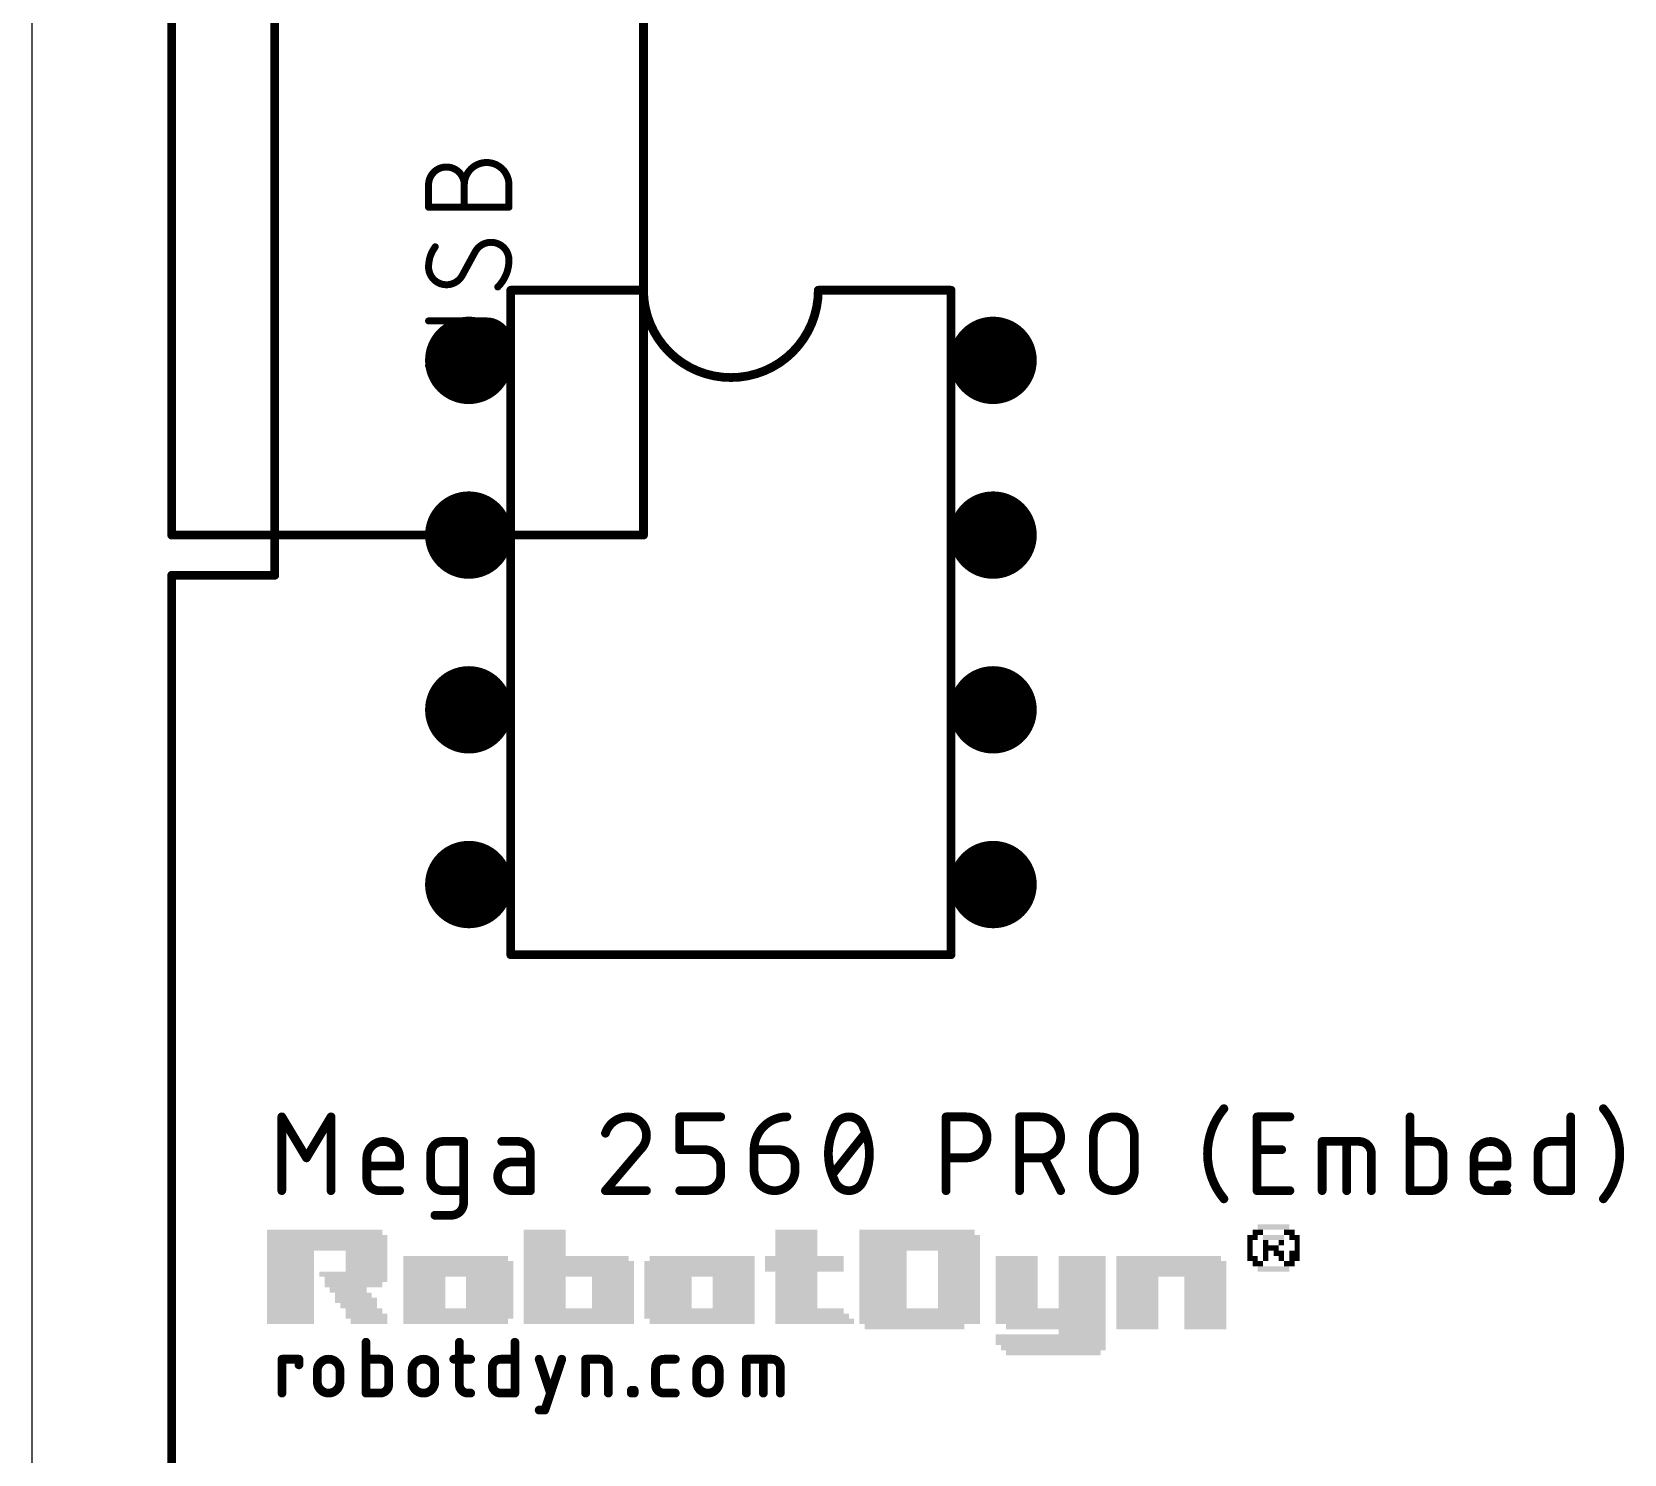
# Model space of a CAD drawing. Extents: x 0 to 2.49, y -0.29 to 2.34.
# Drawn here: x 0 to 0.911, y 0.524 to 1.338 of the extents above; entities that cross this region are included whole.
import ezdxf

# ---------------------------------------------------------------- set-up
doc = ezdxf.new("R2010")
doc.units = 0
for name, color, linetype in [('17', 110, 'CONTINUOUS'), ('20', 31, 'CONTINUOUS'), ('21', 253, 'CONTINUOUS'), ('23', 53, 'CONTINUOUS'), ('51', 253, 'CONTINUOUS')]:
    doc.layers.add(name, color=color, linetype=linetype)

# ---------------------------------------------------------------- blocks, each defined once
blk = doc.blocks.new('RECT')
blk.add_solid([(-0.5, -0.5), (0.5, -0.5), (-0.5, 0.5), (0.5, 0.5)])
blk = doc.blocks.new('ROUNDP')
at = {"const_width": 0.5}
blk.add_lwpolyline([(0, -0.25, 1), (0, 0.25, 1), (0, -0.25)], format="xyb", dxfattribs=at)

msp = doc.modelspace()

# ---------------------------------------------------------------- linework, layer by layer
at = {"layer": '20'}
msp.add_line((0, 2.149606), (0, 0), dxfattribs=at)
at = {"layer": '21'}
for points, const_width in [([(0.139, 1.027), (0.139, 1.392)], 0.005), ([(0.08, 1.37), (0.08, 1.05)], 0.005), ([(0.35, 1.05), (0.35, 1.37)], 0.005), ([(0.227, 1.237666), (0.227, 1.250444)], 0.004), ([(0.247445, 1.237666), (0.247445, 1.250444)], 0.004), ([(0.273, 1.250444), (0.273, 1.237666)], 0.004), ([(0.273, 1.237666), (0.227, 1.237666)], 0.004), ([(0.253833, 1.212444), (0.246167, 1.198389)], 0.004), ([(0.260222, 1.172555), (0.227, 1.172555)], 0.004), ([(0.227, 1.147), (0.260222, 1.147)], 0.004), ([(0.08, 1.05), (0.35, 1.05)], 0.005), ([(0.08, 1.027), (0.139, 1.027)], 0.005), ([(0.08, 0.25), (0.08, 1.027)], 0.005), ([(0.143035, 0.674807), (0.143035, 0.717051)], 0.005), ([(0.143035, 0.717051), (0.157116, 0.693582)], 0.005), ([(0.157116, 0.693582), (0.171198, 0.717051)], 0.005), ([(0.171198, 0.717051), (0.171198, 0.674807)], 0.005), ([(0.370736, 0.698276), (0.370736, 0.717051)], 0.005), ([(0.370736, 0.717051), (0.394205, 0.717051)], 0.005), ([(0.523121, 0.674807), (0.523121, 0.717051)], 0.005), ([(0.523121, 0.717051), (0.534855, 0.717051)], 0.005), ([(0.565227, 0.674807), (0.565227, 0.717051)], 0.005), ([(0.565227, 0.717051), (0.576961, 0.717051)], 0.005), ([(0.701069, 0.674807), (0.701069, 0.717051)], 0.005), ([(0.701069, 0.717051), (0.719844, 0.717051)], 0.005), ([(0.788612, 0.717051), (0.788612, 0.674807)], 0.005), ([(0.880578, 0.717051), (0.880578, 0.674807)], 0.005), ([(0.235302, 0.70297), (0.247037, 0.70297)], 0.005), ([(0.247037, 0.70297), (0.247037, 0.667766)], 0.005), ([(0.278264, 0.70297), (0.268876, 0.70297)], 0.005), ([(0.458122, 0.684195), (0.476897, 0.707663)], 0.005), ([(0.607428, 0.686541), (0.607428, 0.705316)], 0.005), ([(0.630897, 0.705316), (0.630897, 0.686541)], 0.005), ([(0.738309, 0.674807), (0.738309, 0.70297)], 0.005), ([(0.738309, 0.70297), (0.759431, 0.70297)], 0.005), ([(0.752391, 0.674807), (0.752391, 0.70297)], 0.005), ([(0.800346, 0.70297), (0.788612, 0.70297)], 0.005), ([(0.868844, 0.70297), (0.880578, 0.70297)], 0.005), ([(0.191666, 0.681848), (0.191666, 0.693582)], 0.005), ([(0.210441, 0.693582), (0.210441, 0.688888)], 0.005), ([(0.228262, 0.681848), (0.228262, 0.695929)], 0.005), ([(0.285304, 0.691235), (0.274743, 0.691235)], 0.005), ([(0.285304, 0.674807), (0.285304, 0.695929)], 0.005), ([(0.348165, 0.698276), (0.328216, 0.674807)], 0.005), ([(0.384817, 0.698276), (0.370736, 0.698276)], 0.005), ([(0.413255, 0.698276), (0.427337, 0.698276)], 0.005), ([(0.413255, 0.686541), (0.413255, 0.698276)], 0.005), ([(0.534855, 0.693582), (0.523121, 0.693582)], 0.005), ([(0.576961, 0.693582), (0.565227, 0.693582)], 0.005), ([(0.588695, 0.674807), (0.579308, 0.693582)], 0.005), ([(0.701069, 0.698276), (0.71515, 0.698276)], 0.005), ([(0.766472, 0.695929), (0.766472, 0.674807)], 0.005), ([(0.807387, 0.681848), (0.807387, 0.695929)], 0.005), ([(0.825208, 0.681848), (0.825208, 0.693582)], 0.005), ([(0.843983, 0.693582), (0.843983, 0.688888)], 0.005), ([(0.861803, 0.681848), (0.861803, 0.695929)], 0.005), ([(0.210441, 0.688888), (0.191666, 0.688888)], 0.005), ([(0.394205, 0.684195), (0.394205, 0.688888)], 0.005), ([(0.436724, 0.688888), (0.436724, 0.686541)], 0.005), ([(0.843983, 0.688888), (0.825208, 0.688888)], 0.005), ([(0.210441, 0.674807), (0.198706, 0.674807)], 0.005), ([(0.247037, 0.674807), (0.235302, 0.674807)], 0.005), ([(0.274743, 0.674807), (0.285304, 0.674807)], 0.005), ([(0.328216, 0.674807), (0.351685, 0.674807)], 0.005), ([(0.370736, 0.674807), (0.384817, 0.674807)], 0.005), ([(0.719844, 0.674807), (0.701069, 0.674807)], 0.005), ([(0.788612, 0.674807), (0.800346, 0.674807)], 0.005), ([(0.843983, 0.674807), (0.832248, 0.674807)], 0.005), ([(0.839, 0.678), (0.844, 0.678)], 0.005), ([(0.880578, 0.674807), (0.868844, 0.674807)], 0.005), ([(0.239996, 0.660726), (0.230608, 0.660726)], 0.005), ([(0.191215, 0.588066), (0.191215, 0.558945)], 0.005), ([(0.244627, 0.588066), (0.244627, 0.563798)], 0.005), ([(0.276387, 0.588066), (0.276387, 0.558945)], 0.005), ([(0.143133, 0.558945), (0.143133, 0.578359)], 0.005), ([(0.143133, 0.578359), (0.15284, 0.578359)], 0.005), ([(0.15284, 0.578359), (0.15284, 0.575123)], 0.005), ([(0.163353, 0.565416), (0.163353, 0.571888)], 0.005), ([(0.176295, 0.571888), (0.176295, 0.565416)], 0.005), ([(0.199304, 0.578359), (0.191215, 0.578359)], 0.005), ([(0.204157, 0.563798), (0.204157, 0.573505)], 0.005), ([(0.217605, 0.565416), (0.217605, 0.571888)], 0.005), ([(0.230548, 0.571888), (0.230548, 0.565416)], 0.005), ([(0.241391, 0.578359), (0.251098, 0.578359)], 0.005), ([(0.263444, 0.563798), (0.263444, 0.573505)], 0.005), ([(0.268297, 0.578359), (0.276387, 0.578359)], 0.005), ([(0.290282, 0.578359), (0.296754, 0.558945)], 0.005), ([(0.293518, 0.549238), (0.303225, 0.578359)], 0.005), ([(0.316897, 0.558945), (0.316897, 0.578359)], 0.005), ([(0.316897, 0.578359), (0.324986, 0.578359)], 0.005), ([(0.329839, 0.573505), (0.329839, 0.558945)], 0.005), ([(0.356868, 0.563798), (0.356868, 0.573505)], 0.005), ([(0.361722, 0.578359), (0.368193, 0.578359)], 0.005), ([(0.380361, 0.565416), (0.380361, 0.571888)], 0.005), ([(0.393304, 0.571888), (0.393304, 0.565416)], 0.005), ([(0.408858, 0.558945), (0.408858, 0.578359)], 0.005), ([(0.408858, 0.578359), (0.423418, 0.578359)], 0.005), ([(0.418565, 0.558945), (0.418565, 0.578359)], 0.005), ([(0.428272, 0.573505), (0.428272, 0.558945)], 0.005), ([(0.191215, 0.558945), (0.199304, 0.558945)], 0.005), ([(0.24948, 0.558945), (0.251098, 0.558945)], 0.005), ([(0.276387, 0.558945), (0.268297, 0.558945)], 0.005), ([(0.343031, 0.558945), (0.343031, 0.560563)], 0.005), ([(0.343031, 0.560563), (0.344649, 0.560563)], 0.005), ([(0.344649, 0.558945), (0.343031, 0.558945)], 0.005), ([(0.344649, 0.560563), (0.344649, 0.558945)], 0.005), ([(0.368193, 0.558945), (0.361722, 0.558945)], 0.005), ([(0.290282, 0.549238), (0.293518, 0.549238)], 0.005)]:
    msp.add_lwpolyline(points, dxfattribs=dict(at, const_width=const_width))
for points, const_width in [([(0.247444, 1.250444, 1), (0.227, 1.250444)], 0.004), ([(0.273, 1.250444, 1), (0.247445, 1.250444)], 0.004), ([(0.228, 1.250444, 1), (0.226, 1.250444)], 0.002), ([(0.226, 1.250444, 1), (0.228, 1.250444)], 0.002), ([(0.246444, 1.250444, 1), (0.248444, 1.250444)], 0.002), ([(0.248445, 1.250444, 1), (0.246445, 1.250444)], 0.002), ([(0.246445, 1.250444, 1), (0.248445, 1.250444)], 0.002), ([(0.274, 1.250444, 1), (0.272, 1.250444)], 0.002), ([(0.272, 1.250444, 1), (0.274, 1.250444)], 0.002), ([(0.227, 1.238666, 1), (0.227, 1.236666)], 0.002), ([(0.273, 1.236666, 1), (0.273, 1.238666)], 0.002), ([(0.226, 1.237666, 1), (0.228, 1.237666)], 0.002), ([(0.246445, 1.237666, 1), (0.248445, 1.237666)], 0.002), ([(0.272, 1.237666, 1), (0.274, 1.237666)], 0.002), ([(0.230833, 1.215, 0.162281), (0.227, 1.2035)], 0.004), ([(0.231633, 1.2144, 1), (0.230033, 1.2156)], 0.002), ([(0.262778, 1.217555, 0.265565), (0.253833, 1.212444)], 0.004), ([(0.252972, 1.212952, 1), (0.254695, 1.211937)], 0.002), ([(0.254711, 1.211965, 1), (0.252956, 1.212923)], 0.002), ([(0.273, 1.207333, 0.414214), (0.262778, 1.217555)], 0.004), ([(0.262778, 1.218555, 1), (0.262778, 1.216555)], 0.002), ([(0.262778, 1.216555, 1), (0.262778, 1.218555)], 0.002), ([(0.227, 1.2035, 0.414214), (0.237222, 1.193278)], 0.004), ([(0.228, 1.2035, 1), (0.226, 1.2035)], 0.002), ([(0.226, 1.2035, 1), (0.228, 1.2035)], 0.002), ([(0.266611, 1.192, 0.199996), (0.273, 1.207333)], 0.004), ([(0.274, 1.207333, 1), (0.272, 1.207333)], 0.002), ([(0.272, 1.207333, 1), (0.274, 1.207333)], 0.002), ([(0.237222, 1.193278, 0.265567), (0.246167, 1.198389)], 0.004), ([(0.237222, 1.194278, 1), (0.237222, 1.192278)], 0.002), ([(0.237222, 1.192278, 1), (0.237222, 1.194278)], 0.002), ([(0.245289, 1.198868, 1), (0.247045, 1.19791)], 0.002), ([(0.247028, 1.197881, 1), (0.245305, 1.198896)], 0.002), ([(0.265907, 1.19271, 1), (0.267315, 1.19129)], 0.002), ([(0.227, 1.173555, 1), (0.227, 1.171555)], 0.002), ([(0.260222, 1.147, 1), (0.260222, 1.172555)], 0.004), ([(0.260222, 1.173555, 1), (0.260222, 1.171555)], 0.002), ([(0.260222, 1.171555, 1), (0.260222, 1.173555)], 0.002), ([(0.227, 1.148, 1), (0.227, 1.146)], 0.002), ([(0.260222, 1.148, 1), (0.260222, 1.146)], 0.002), ([(0.260222, 1.146, 1), (0.260222, 1.148)], 0.002), ([(0.08, 1.05125, 1), (0.08, 1.04875)], 0.0025), ([(0.07875, 1.05, 1), (0.08125, 1.05)], 0.0025), ([(0.34875, 1.05, 1), (0.35125, 1.05)], 0.0025), ([(0.35, 1.04875, 1), (0.35, 1.05125)], 0.0025), ([(0.08, 1.02825, 1), (0.08, 1.02575)], 0.0025), ([(0.08125, 1.027, 1), (0.07875, 1.027)], 0.0025), ([(0.13775, 1.027, 1), (0.14025, 1.027)], 0.0025), ([(0.139, 1.02575, 1), (0.139, 1.02825)], 0.0025), ([(0.682094, 0.721745, 0.176175), (0.672706, 0.695929)], 0.005), ([(0.683052, 0.720942, 1), (0.681136, 0.722548)], 0.0025), ([(0.90861, 0.695929, 0.176175), (0.899223, 0.721745)], 0.005), ([(0.900181, 0.722548, 1), (0.898265, 0.720942)], 0.0025), ([(0.144285, 0.717051, 1), (0.141785, 0.717051)], 0.0025), ([(0.144107, 0.717694, 1), (0.141963, 0.716408)], 0.0025), ([(0.172448, 0.717051, 1), (0.169948, 0.717051)], 0.0025), ([(0.172269, 0.716408, 1), (0.170126, 0.717694)], 0.0025), ([(0.341124, 0.717051, 0.325182), (0.328216, 0.707663)], 0.005), ([(0.351685, 0.70649, 0.414214), (0.341124, 0.717051)], 0.005), ([(0.341124, 0.718301, 1), (0.341124, 0.715801)], 0.0025), ([(0.341124, 0.715801, 1), (0.341124, 0.718301)], 0.0025), ([(0.371986, 0.717051, 1), (0.369486, 0.717051)], 0.0025), ([(0.370736, 0.718301, 1), (0.370736, 0.715801)], 0.0025), ([(0.394205, 0.715801, 1), (0.394205, 0.718301)], 0.0025), ([(0.43203, 0.717051, 0.414214), (0.413255, 0.698276)], 0.005), ([(0.43203, 0.715801, 1), (0.43203, 0.718301)], 0.0025), ([(0.459295, 0.711184, 0.113888), (0.455775, 0.695929)], 0.005), ([(0.467509, 0.717051, 0.320467), (0.459295, 0.711184)], 0.005), ([(0.458113, 0.711589, 1), (0.460478, 0.710778)], 0.0025), ([(0.460419, 0.710636, 1), (0.458172, 0.711731)], 0.0025), ([(0.475723, 0.711184, 0.320467), (0.467509, 0.717051)], 0.005), ([(0.467509, 0.718301, 1), (0.467509, 0.715801)], 0.0025), ([(0.467509, 0.715801, 1), (0.467509, 0.718301)], 0.0025), ([(0.479244, 0.695929, 0.113891), (0.475723, 0.711184)], 0.005), ([(0.476847, 0.711731, 1), (0.4746, 0.710636)], 0.0025), ([(0.474541, 0.710778, 1), (0.476906, 0.711589)], 0.0025), ([(0.524371, 0.717051, 1), (0.521871, 0.717051)], 0.0025), ([(0.523121, 0.718301, 1), (0.523121, 0.715801)], 0.0025), ([(0.534855, 0.693582, 1), (0.534855, 0.717051)], 0.005), ([(0.534855, 0.718301, 1), (0.534855, 0.715801)], 0.0025), ([(0.534855, 0.715801, 1), (0.534855, 0.718301)], 0.0025), ([(0.566477, 0.717051, 1), (0.563977, 0.717051)], 0.0025), ([(0.565227, 0.718301, 1), (0.565227, 0.715801)], 0.0025), ([(0.576961, 0.693582, 1), (0.576961, 0.717051)], 0.005), ([(0.576961, 0.718301, 1), (0.576961, 0.715801)], 0.0025), ([(0.576961, 0.715801, 1), (0.576961, 0.718301)], 0.0025), ([(0.630897, 0.705316, 1), (0.607428, 0.705316)], 0.005), ([(0.702319, 0.717051, 1), (0.699819, 0.717051)], 0.0025), ([(0.701069, 0.718301, 1), (0.701069, 0.715801)], 0.0025), ([(0.719844, 0.715801, 1), (0.719844, 0.718301)], 0.0025), ([(0.789862, 0.717051, 1), (0.787362, 0.717051)], 0.0025), ([(0.881828, 0.717051, 1), (0.879328, 0.717051)], 0.0025), ([(0.210441, 0.693582, 1), (0.191666, 0.693582)], 0.005), ([(0.235302, 0.70297, 0.414208), (0.228262, 0.695929)], 0.005), ([(0.235302, 0.70422, 1), (0.235302, 0.70172)], 0.0025), ([(0.235302, 0.70172, 1), (0.235302, 0.70422)], 0.0025), ([(0.248287, 0.70297, 1), (0.245787, 0.70297)], 0.0025), ([(0.247037, 0.70172, 1), (0.247037, 0.70422)], 0.0025), ([(0.268876, 0.70422, 1), (0.268876, 0.70172)], 0.0025), ([(0.285304, 0.695929, 0.414214), (0.278264, 0.70297)], 0.005), ([(0.278264, 0.70422, 1), (0.278264, 0.70172)], 0.0025), ([(0.278264, 0.70172, 1), (0.278264, 0.70422)], 0.0025), ([(0.327027, 0.708049, 1), (0.329405, 0.707278)], 0.0025), ([(0.348165, 0.698276, 0.205263), (0.351685, 0.70649)], 0.005), ([(0.352935, 0.70649, 1), (0.350435, 0.70649)], 0.0025), ([(0.350435, 0.70649, 1), (0.352935, 0.70649)], 0.0025), ([(0.477873, 0.706883, 1), (0.475921, 0.708444)], 0.0025), ([(0.608678, 0.705316, 1), (0.606178, 0.705316)], 0.0025), ([(0.606178, 0.705316, 1), (0.608678, 0.705316)], 0.0025), ([(0.632147, 0.705316, 1), (0.629647, 0.705316)], 0.0025), ([(0.629647, 0.705316, 1), (0.632147, 0.705316)], 0.0025), ([(0.739559, 0.70297, 1), (0.737059, 0.70297)], 0.0025), ([(0.738309, 0.70422, 1), (0.738309, 0.70172)], 0.0025), ([(0.753641, 0.70297, 1), (0.751141, 0.70297)], 0.0025), ([(0.766472, 0.695929, 0.414214), (0.759431, 0.70297)], 0.005), ([(0.759431, 0.70422, 1), (0.759431, 0.70172)], 0.0025), ([(0.759431, 0.70172, 1), (0.759431, 0.70422)], 0.0025), ([(0.788612, 0.70422, 1), (0.788612, 0.70172)], 0.0025), ([(0.807387, 0.695929, 0.414214), (0.800346, 0.70297)], 0.005), ([(0.800346, 0.70422, 1), (0.800346, 0.70172)], 0.0025), ([(0.800346, 0.70172, 1), (0.800346, 0.70422)], 0.0025), ([(0.843983, 0.693582, 1), (0.825208, 0.693582)], 0.005), ([(0.868844, 0.70297, 0.414208), (0.861803, 0.695929)], 0.005), ([(0.868844, 0.70422, 1), (0.868844, 0.70172)], 0.0025), ([(0.868844, 0.70172, 1), (0.868844, 0.70422)], 0.0025), ([(0.880578, 0.70172, 1), (0.880578, 0.70422)], 0.0025), ([(0.156044, 0.694225, 1), (0.158188, 0.692939)], 0.0025), ([(0.156044, 0.692939, 1), (0.158188, 0.694225)], 0.0025), ([(0.192916, 0.693582, 1), (0.190416, 0.693582)], 0.0025), ([(0.190416, 0.693582, 1), (0.192916, 0.693582)], 0.0025), ([(0.211691, 0.693582, 1), (0.209191, 0.693582)], 0.0025), ([(0.209191, 0.693582, 1), (0.211691, 0.693582)], 0.0025), ([(0.229512, 0.695929, 1), (0.227012, 0.695929)], 0.0025), ([(0.227012, 0.695929, 1), (0.229512, 0.695929)], 0.0025), ([(0.274743, 0.691235, 1), (0.274743, 0.674807)], 0.005), ([(0.274743, 0.692485, 1), (0.274743, 0.689985)], 0.0025), ([(0.274743, 0.689985, 1), (0.274743, 0.692485)], 0.0025), ([(0.286554, 0.695929, 1), (0.284054, 0.695929)], 0.0025), ([(0.284054, 0.695929, 1), (0.286554, 0.695929)], 0.0025), ([(0.285304, 0.689985, 1), (0.285304, 0.692485)], 0.0025), ([(0.347303, 0.699181, 1), (0.349027, 0.697371)], 0.0025), ([(0.349117, 0.697466, 1), (0.347212, 0.699085)], 0.0025), ([(0.370736, 0.699526, 1), (0.370736, 0.697026)], 0.0025), ([(0.369486, 0.698276, 1), (0.371986, 0.698276)], 0.0025), ([(0.394205, 0.688888, 0.414214), (0.384817, 0.698276)], 0.005), ([(0.384817, 0.699526, 1), (0.384817, 0.697026)], 0.0025), ([(0.384817, 0.697026, 1), (0.384817, 0.699526)], 0.0025), ([(0.413255, 0.699526, 1), (0.413255, 0.697026)], 0.0025), ([(0.414505, 0.698276, 1), (0.412005, 0.698276)], 0.0025), ([(0.412005, 0.698276, 1), (0.414505, 0.698276)], 0.0025), ([(0.436724, 0.688888, 0.414214), (0.427337, 0.698276)], 0.005), ([(0.427337, 0.699526, 1), (0.427337, 0.697026)], 0.0025), ([(0.427337, 0.697026, 1), (0.427337, 0.699526)], 0.0025), ([(0.455775, 0.695929, 0.113886), (0.459295, 0.680674)], 0.005), ([(0.457025, 0.695929, 1), (0.454525, 0.695929)], 0.0025), ([(0.454525, 0.695929, 1), (0.457025, 0.695929)], 0.0025), ([(0.475723, 0.680674, 0.11389), (0.479244, 0.695929)], 0.005), ([(0.480494, 0.695929, 1), (0.477994, 0.695929)], 0.0025), ([(0.477994, 0.695929, 1), (0.480494, 0.695929)], 0.0025), ([(0.523121, 0.694832, 1), (0.523121, 0.692332)], 0.0025), ([(0.534855, 0.694832, 1), (0.534855, 0.692332)], 0.0025), ([(0.534855, 0.692332, 1), (0.534855, 0.694832)], 0.0025), ([(0.565227, 0.694832, 1), (0.565227, 0.692332)], 0.0025), ([(0.576961, 0.694832, 1), (0.576961, 0.692332)], 0.0025), ([(0.576961, 0.692332, 1), (0.576961, 0.694832)], 0.0025), ([(0.580426, 0.694141, 1), (0.57819, 0.693023)], 0.0025), ([(0.672706, 0.695929, 0.176175), (0.682094, 0.670113)], 0.005), ([(0.673956, 0.695929, 1), (0.671456, 0.695929)], 0.0025), ([(0.671456, 0.695929, 1), (0.673956, 0.695929)], 0.0025), ([(0.701069, 0.699526, 1), (0.701069, 0.697026)], 0.0025), ([(0.71515, 0.697026, 1), (0.71515, 0.699526)], 0.0025), ([(0.767722, 0.695929, 1), (0.765222, 0.695929)], 0.0025), ([(0.765222, 0.695929, 1), (0.767722, 0.695929)], 0.0025), ([(0.808637, 0.695929, 1), (0.806137, 0.695929)], 0.0025), ([(0.806137, 0.695929, 1), (0.808637, 0.695929)], 0.0025), ([(0.826458, 0.693582, 1), (0.823958, 0.693582)], 0.0025), ([(0.823958, 0.693582, 1), (0.826458, 0.693582)], 0.0025), ([(0.845233, 0.693582, 1), (0.842733, 0.693582)], 0.0025), ([(0.842733, 0.693582, 1), (0.845233, 0.693582)], 0.0025), ([(0.863053, 0.695929, 1), (0.860553, 0.695929)], 0.0025), ([(0.860553, 0.695929, 1), (0.863053, 0.695929)], 0.0025), ([(0.899223, 0.670113, 0.176175), (0.90861, 0.695929)], 0.005), ([(0.90986, 0.695929, 1), (0.90736, 0.695929)], 0.0025), ([(0.90736, 0.695929, 1), (0.90986, 0.695929)], 0.0025), ([(0.191666, 0.690138, 1), (0.191666, 0.687638)], 0.0025), ([(0.191666, 0.681848, 0.414214), (0.198706, 0.674807)], 0.005), ([(0.192916, 0.681848, 1), (0.190416, 0.681848)], 0.0025), ([(0.209191, 0.688888, 1), (0.211691, 0.688888)], 0.0025), ([(0.210441, 0.687638, 1), (0.210441, 0.690138)], 0.0025), ([(0.228262, 0.681848, 0.414214), (0.235302, 0.674807)], 0.005), ([(0.229512, 0.681848, 1), (0.227012, 0.681848)], 0.0025), ([(0.384817, 0.674807, 0.414214), (0.394205, 0.684195)], 0.005), ([(0.395455, 0.688888, 1), (0.392955, 0.688888)], 0.0025), ([(0.392955, 0.688888, 1), (0.395455, 0.688888)], 0.0025), ([(0.395455, 0.684195, 1), (0.392955, 0.684195)], 0.0025), ([(0.392955, 0.684195, 1), (0.395455, 0.684195)], 0.0025), ([(0.413255, 0.686541, 1), (0.436724, 0.686541)], 0.005), ([(0.414505, 0.686541, 1), (0.412005, 0.686541)], 0.0025), ([(0.412005, 0.686541, 1), (0.414505, 0.686541)], 0.0025), ([(0.437974, 0.688888, 1), (0.435474, 0.688888)], 0.0025), ([(0.435474, 0.688888, 1), (0.437974, 0.688888)], 0.0025), ([(0.437974, 0.686541, 1), (0.435474, 0.686541)], 0.0025), ([(0.435474, 0.686541, 1), (0.437974, 0.686541)], 0.0025), ([(0.457146, 0.684975, 1), (0.459098, 0.683414)], 0.0025), ([(0.607428, 0.686541, 1), (0.630897, 0.686541)], 0.005), ([(0.608678, 0.686541, 1), (0.606178, 0.686541)], 0.0025), ([(0.606178, 0.686541, 1), (0.608678, 0.686541)], 0.0025), ([(0.632147, 0.686541, 1), (0.629647, 0.686541)], 0.0025), ([(0.629647, 0.686541, 1), (0.632147, 0.686541)], 0.0025), ([(0.800346, 0.674807, 0.414208), (0.807387, 0.681848)], 0.005), ([(0.808637, 0.681848, 1), (0.806137, 0.681848)], 0.0025), ([(0.825208, 0.690138, 1), (0.825208, 0.687638)], 0.0025), ([(0.825208, 0.681848, 0.414214), (0.832248, 0.674807)], 0.005), ([(0.826458, 0.681848, 1), (0.823958, 0.681848)], 0.0025), ([(0.842733, 0.688888, 1), (0.845233, 0.688888)], 0.0025), ([(0.843983, 0.687638, 1), (0.843983, 0.690138)], 0.0025), ([(0.861803, 0.681848, 0.414214), (0.868844, 0.674807)], 0.005), ([(0.863053, 0.681848, 1), (0.860553, 0.681848)], 0.0025), ([(0.141785, 0.674807, 1), (0.144285, 0.674807)], 0.0025), ([(0.169948, 0.674807, 1), (0.172448, 0.674807)], 0.0025), ([(0.190416, 0.681848, 1), (0.192916, 0.681848)], 0.0025), ([(0.198706, 0.676057, 1), (0.198706, 0.673557)], 0.0025), ([(0.198706, 0.673557, 1), (0.198706, 0.676057)], 0.0025), ([(0.210441, 0.673557, 1), (0.210441, 0.676057)], 0.0025), ([(0.227012, 0.681848, 1), (0.229512, 0.681848)], 0.0025), ([(0.235302, 0.676057, 1), (0.235302, 0.673557)], 0.0025), ([(0.235302, 0.673557, 1), (0.235302, 0.676057)], 0.0025), ([(0.247037, 0.673557, 1), (0.247037, 0.676057)], 0.0025), ([(0.274743, 0.676057, 1), (0.274743, 0.673557)], 0.0025), ([(0.274743, 0.673557, 1), (0.274743, 0.676057)], 0.0025), ([(0.284054, 0.674807, 1), (0.286554, 0.674807)], 0.0025), ([(0.285304, 0.673557, 1), (0.285304, 0.676057)], 0.0025), ([(0.328216, 0.676057, 1), (0.328216, 0.673557)], 0.0025), ([(0.327264, 0.675617, 1), (0.329169, 0.673997)], 0.0025), ([(0.351685, 0.673557, 1), (0.351685, 0.676057)], 0.0025), ([(0.370736, 0.676057, 1), (0.370736, 0.673557)], 0.0025), ([(0.384817, 0.676057, 1), (0.384817, 0.673557)], 0.0025), ([(0.384817, 0.673557, 1), (0.384817, 0.676057)], 0.0025), ([(0.460478, 0.68108, 1), (0.458113, 0.680269)], 0.0025), ([(0.459295, 0.680674, 0.320463), (0.467509, 0.674807)], 0.005), ([(0.458172, 0.680126, 1), (0.460419, 0.681222)], 0.0025), ([(0.467509, 0.674807, 0.320463), (0.475723, 0.680674)], 0.005), ([(0.467509, 0.676057, 1), (0.467509, 0.673557)], 0.0025), ([(0.467509, 0.673557, 1), (0.467509, 0.676057)], 0.0025), ([(0.4746, 0.681222, 1), (0.476847, 0.680126)], 0.0025), ([(0.476906, 0.680269, 1), (0.474541, 0.68108)], 0.0025), ([(0.521871, 0.674807, 1), (0.524371, 0.674807)], 0.0025), ([(0.563977, 0.674807, 1), (0.566477, 0.674807)], 0.0025), ([(0.587577, 0.674248, 1), (0.589813, 0.675366)], 0.0025), ([(0.701069, 0.676057, 1), (0.701069, 0.673557)], 0.0025), ([(0.699819, 0.674807, 1), (0.702319, 0.674807)], 0.0025), ([(0.719844, 0.673557, 1), (0.719844, 0.676057)], 0.0025), ([(0.737059, 0.674807, 1), (0.739559, 0.674807)], 0.0025), ([(0.751141, 0.674807, 1), (0.753641, 0.674807)], 0.0025), ([(0.765222, 0.674807, 1), (0.767722, 0.674807)], 0.0025), ([(0.788612, 0.676057, 1), (0.788612, 0.673557)], 0.0025), ([(0.787362, 0.674807, 1), (0.789862, 0.674807)], 0.0025), ([(0.800346, 0.676057, 1), (0.800346, 0.673557)], 0.0025), ([(0.800346, 0.673557, 1), (0.800346, 0.676057)], 0.0025), ([(0.806137, 0.681848, 1), (0.808637, 0.681848)], 0.0025), ([(0.823958, 0.681848, 1), (0.826458, 0.681848)], 0.0025), ([(0.832248, 0.676057, 1), (0.832248, 0.673557)], 0.0025), ([(0.832248, 0.673557, 1), (0.832248, 0.676057)], 0.0025), ([(0.839, 0.67925, 1), (0.839, 0.67675)], 0.0025), ([(0.843983, 0.673557, 1), (0.843983, 0.676057)], 0.0025), ([(0.844, 0.67675, 1), (0.844, 0.67925)], 0.0025), ([(0.860553, 0.681848, 1), (0.863053, 0.681848)], 0.0025), ([(0.868844, 0.676057, 1), (0.868844, 0.673557)], 0.0025), ([(0.868844, 0.673557, 1), (0.868844, 0.676057)], 0.0025), ([(0.879328, 0.674807, 1), (0.881828, 0.674807)], 0.0025), ([(0.880578, 0.673557, 1), (0.880578, 0.676057)], 0.0025), ([(0.239996, 0.660726, 0.414208), (0.247037, 0.667766)], 0.005), ([(0.248287, 0.667766, 1), (0.245787, 0.667766)], 0.0025), ([(0.245787, 0.667766, 1), (0.248287, 0.667766)], 0.0025), ([(0.681136, 0.66931, 1), (0.683052, 0.670916)], 0.0025), ([(0.898265, 0.670916, 1), (0.900181, 0.66931)], 0.0025), ([(0.230608, 0.661976, 1), (0.230608, 0.659476)], 0.0025), ([(0.239996, 0.661976, 1), (0.239996, 0.659476)], 0.0025), ([(0.239996, 0.659476, 1), (0.239996, 0.661976)], 0.0025), ([(0.192465, 0.588066, 1), (0.189965, 0.588066)], 0.0025), ([(0.245877, 0.588066, 1), (0.243377, 0.588066)], 0.0025), ([(0.277637, 0.588066, 1), (0.275137, 0.588066)], 0.0025), ([(0.144383, 0.578359, 1), (0.141883, 0.578359)], 0.0025), ([(0.143133, 0.579609, 1), (0.143133, 0.577109)], 0.0025), ([(0.15409, 0.578359, 1), (0.15159, 0.578359)], 0.0025), ([(0.15159, 0.575123, 1), (0.15409, 0.575123)], 0.0025), ([(0.15284, 0.577109, 1), (0.15284, 0.579609)], 0.0025), ([(0.176295, 0.571888, 1), (0.163353, 0.571888)], 0.005), ([(0.164603, 0.571888, 1), (0.162103, 0.571888)], 0.0025), ([(0.177545, 0.571888, 1), (0.175045, 0.571888)], 0.0025), ([(0.191215, 0.579609, 1), (0.191215, 0.577109)], 0.0025), ([(0.204157, 0.573505, 0.414214), (0.199304, 0.578359)], 0.005), ([(0.199304, 0.579609, 1), (0.199304, 0.577109)], 0.0025), ([(0.199304, 0.577109, 1), (0.199304, 0.579609)], 0.0025), ([(0.205407, 0.573505, 1), (0.202907, 0.573505)], 0.0025), ([(0.202907, 0.573505, 1), (0.205407, 0.573505)], 0.0025), ([(0.230547, 0.571888, 1), (0.217605, 0.571888)], 0.005), ([(0.218855, 0.571888, 1), (0.216355, 0.571888)], 0.0025), ([(0.231798, 0.571888, 1), (0.229298, 0.571888)], 0.0025), ([(0.241391, 0.579609, 1), (0.241391, 0.577109)], 0.0025), ([(0.251098, 0.577109, 1), (0.251098, 0.579609)], 0.0025), ([(0.268297, 0.578359, 0.414221), (0.263444, 0.573505)], 0.005), ([(0.264694, 0.573505, 1), (0.262194, 0.573505)], 0.0025), ([(0.262194, 0.573505, 1), (0.264694, 0.573505)], 0.0025), ([(0.268297, 0.579609, 1), (0.268297, 0.577109)], 0.0025), ([(0.268297, 0.577109, 1), (0.268298, 0.579609)], 0.0025), ([(0.276387, 0.577109, 1), (0.276387, 0.579609)], 0.0025), ([(0.291468, 0.578754, 1), (0.289097, 0.577964)], 0.0025), ([(0.304411, 0.577964, 1), (0.302039, 0.578754)], 0.0025), ([(0.318147, 0.578359, 1), (0.315647, 0.578359)], 0.0025), ([(0.316897, 0.579609, 1), (0.316897, 0.577109)], 0.0025), ([(0.329839, 0.573505, 0.414214), (0.324986, 0.578359)], 0.005), ([(0.324986, 0.579609, 1), (0.324986, 0.577109)], 0.0025), ([(0.324986, 0.577109, 1), (0.324986, 0.579609)], 0.0025), ([(0.331089, 0.573505, 1), (0.328589, 0.573505)], 0.0025), ([(0.328589, 0.573505, 1), (0.331089, 0.573505)], 0.0025), ([(0.361722, 0.578359, 0.414221), (0.356868, 0.573505)], 0.005), ([(0.358118, 0.573505, 1), (0.355618, 0.573505)], 0.0025), ([(0.355618, 0.573505, 1), (0.358118, 0.573505)], 0.0025), ([(0.361722, 0.579609, 1), (0.361722, 0.577109)], 0.0025), ([(0.361722, 0.577109, 1), (0.361722, 0.579609)], 0.0025), ([(0.368193, 0.577109, 1), (0.368193, 0.579609)], 0.0025), ([(0.393304, 0.571888, 1), (0.380361, 0.571888)], 0.005), ([(0.381611, 0.571888, 1), (0.379111, 0.571888)], 0.0025), ([(0.394554, 0.571888, 1), (0.392054, 0.571888)], 0.0025), ([(0.410108, 0.578359, 1), (0.407608, 0.578359)], 0.0025), ([(0.408858, 0.579609, 1), (0.408858, 0.577109)], 0.0025), ([(0.419815, 0.578359, 1), (0.417315, 0.578359)], 0.0025), ([(0.428272, 0.573505, 0.414214), (0.423418, 0.578359)], 0.005), ([(0.423418, 0.579609, 1), (0.423418, 0.577109)], 0.0025), ([(0.423418, 0.577109, 1), (0.423418, 0.579609)], 0.0025), ([(0.429522, 0.573505, 1), (0.427022, 0.573505)], 0.0025), ([(0.427022, 0.573505, 1), (0.429522, 0.573505)], 0.0025), ([(0.162103, 0.571888, 1), (0.164603, 0.571888)], 0.0025), ([(0.163353, 0.565416, 1), (0.176295, 0.565416)], 0.005), ([(0.164603, 0.565416, 1), (0.162103, 0.565416)], 0.0025), ([(0.162103, 0.565416, 1), (0.164603, 0.565416)], 0.0025), ([(0.175045, 0.571888, 1), (0.177545, 0.571888)], 0.0025), ([(0.177545, 0.565416, 1), (0.175045, 0.565416)], 0.0025), ([(0.175045, 0.565416, 1), (0.177545, 0.565416)], 0.0025), ([(0.199304, 0.558945, 0.414221), (0.204157, 0.563798)], 0.005), ([(0.205407, 0.563799, 1), (0.202907, 0.563798)], 0.0025), ([(0.202907, 0.563798, 1), (0.205407, 0.563798)], 0.0025), ([(0.216355, 0.571888, 1), (0.218855, 0.571888)], 0.0025), ([(0.217605, 0.565416, 1), (0.230548, 0.565416)], 0.005), ([(0.218855, 0.565416, 1), (0.216355, 0.565416)], 0.0025), ([(0.216355, 0.565416, 1), (0.218855, 0.565416)], 0.0025), ([(0.229297, 0.571888, 1), (0.231797, 0.571888)], 0.0025), ([(0.231798, 0.565416, 1), (0.229298, 0.565416)], 0.0025), ([(0.229298, 0.565416, 1), (0.231798, 0.565416)], 0.0025), ([(0.244627, 0.563798, 0.414214), (0.24948, 0.558945)], 0.005), ([(0.245877, 0.563798, 1), (0.243377, 0.563798)], 0.0025), ([(0.243377, 0.563798, 1), (0.245877, 0.563798)], 0.0025), ([(0.263444, 0.563798, 0.414214), (0.268297, 0.558945)], 0.005), ([(0.264694, 0.563798, 1), (0.262194, 0.563798)], 0.0025), ([(0.262194, 0.563798, 1), (0.264694, 0.563798)], 0.0025), ([(0.356868, 0.563798, 0.414214), (0.361722, 0.558945)], 0.005), ([(0.358118, 0.563798, 1), (0.355618, 0.563798)], 0.0025), ([(0.355618, 0.563798, 1), (0.358118, 0.563798)], 0.0025), ([(0.379111, 0.571888, 1), (0.381611, 0.571888)], 0.0025), ([(0.380361, 0.565416, 1), (0.393304, 0.565416)], 0.005), ([(0.381611, 0.565416, 1), (0.379111, 0.565416)], 0.0025), ([(0.379111, 0.565416, 1), (0.381611, 0.565416)], 0.0025), ([(0.392054, 0.571888, 1), (0.394554, 0.571888)], 0.0025), ([(0.394554, 0.565416, 1), (0.392054, 0.565416)], 0.0025), ([(0.392054, 0.565416, 1), (0.394554, 0.565416)], 0.0025), ([(0.141883, 0.558945, 1), (0.144383, 0.558945)], 0.0025), ([(0.191215, 0.560195, 1), (0.191215, 0.557695)], 0.0025), ([(0.189965, 0.558945, 1), (0.192465, 0.558945)], 0.0025), ([(0.199304, 0.560195, 1), (0.199304, 0.557695)], 0.0025), ([(0.199304, 0.557695, 1), (0.199304, 0.560195)], 0.0025), ([(0.24948, 0.560195, 1), (0.24948, 0.557695)], 0.0025), ([(0.24948, 0.557695, 1), (0.24948, 0.560195)], 0.0025), ([(0.251098, 0.557695, 1), (0.251098, 0.560195)], 0.0025), ([(0.268297, 0.560195, 1), (0.268297, 0.557695)], 0.0025), ([(0.268297, 0.557695, 1), (0.268297, 0.560195)], 0.0025), ([(0.275137, 0.558945, 1), (0.277637, 0.558945)], 0.0025), ([(0.276387, 0.557695, 1), (0.276387, 0.560195)], 0.0025), ([(0.295568, 0.55855, 1), (0.297939, 0.55934)], 0.0025), ([(0.315647, 0.558945, 1), (0.318147, 0.558945)], 0.0025), ([(0.328589, 0.558945, 1), (0.331089, 0.558945)], 0.0025), ([(0.344281, 0.560563, 1), (0.341781, 0.560563)], 0.0025), ([(0.343031, 0.561813, 1), (0.343031, 0.559313)], 0.0025), ([(0.343031, 0.560195, 1), (0.343031, 0.557695)], 0.0025), ([(0.341781, 0.558945, 1), (0.344281, 0.558945)], 0.0025), ([(0.345899, 0.560563, 1), (0.343399, 0.560563)], 0.0025), ([(0.343399, 0.558945, 1), (0.345899, 0.558945)], 0.0025), ([(0.344649, 0.559313, 1), (0.344649, 0.561813)], 0.0025), ([(0.344649, 0.557695, 1), (0.344649, 0.560195)], 0.0025), ([(0.361722, 0.560195, 1), (0.361722, 0.557695)], 0.0025), ([(0.361722, 0.557695, 1), (0.361722, 0.560195)], 0.0025), ([(0.368193, 0.557695, 1), (0.368193, 0.560195)], 0.0025), ([(0.407608, 0.558945, 1), (0.410108, 0.558945)], 0.0025), ([(0.417315, 0.558945, 1), (0.419815, 0.558945)], 0.0025), ([(0.427022, 0.558945, 1), (0.429522, 0.558945)], 0.0025), ([(0.290282, 0.550488, 1), (0.290282, 0.547988)], 0.0025), ([(0.292332, 0.549633, 1), (0.294704, 0.548843)], 0.0025), ([(0.293518, 0.547988, 1), (0.293518, 0.550488)], 0.0025)]:
    msp.add_lwpolyline(points, format="xyb", dxfattribs=dict(at, const_width=const_width))
at = {"layer": '23'}
msp.add_point((0.25, 0.85), dxfattribs=at)
at = {"layer": '51', "const_width": 0.005}
for points in [[(0.274016, 1.190157), (0.274016, 0.809843)], [(0.274016, 1.190157), (0.35, 1.190157)], [(0.525984, 1.190157), (0.45, 1.190157)], [(0.525984, 0.809843), (0.525984, 1.190157)], [(0.274016, 0.809843), (0.525984, 0.809843)]]:
    msp.add_lwpolyline(points, dxfattribs=at)
at = {"layer": '51'}
for points, const_width in [([(0.275266, 1.190157, 1), (0.272766, 1.190157)], 0.0025), ([(0.274016, 1.191407, 1), (0.274016, 1.188907)], 0.0025), ([(0.35, 1.190157, 1), (0.45, 1.190157)], 0.005), ([(0.35125, 1.190157, 1), (0.34875, 1.190157)], 0.0025), ([(0.35, 1.188907, 1), (0.35, 1.191407)], 0.0025), ([(0.45, 1.191407, 1), (0.45, 1.188907)], 0.0025), ([(0.45125, 1.190157, 1), (0.44875, 1.190157)], 0.0025), ([(0.527234, 1.190157, 1), (0.524734, 1.190157)], 0.0025), ([(0.525984, 1.188907, 1), (0.525984, 1.191407)], 0.0025), ([(0.274016, 0.811093, 1), (0.274016, 0.808593)], 0.0025), ([(0.272766, 0.809843, 1), (0.275266, 0.809843)], 0.0025), ([(0.524734, 0.809843, 1), (0.527234, 0.809843)], 0.0025), ([(0.525984, 0.808593, 1), (0.525984, 0.811093)], 0.0025)]:
    msp.add_lwpolyline(points, format="xyb", dxfattribs=dict(at, const_width=const_width))

# ---------------------------------------------------------------- block references
at = {"layer": '17', "xscale": 0.05, "yscale": 0.05, "rotation": 180}
for p in [(0.25, 1.15), (0.25, 1.15), (0.55, 1.15), (0.55, 1.15), (0.25, 1.05), (0.25, 1.05), (0.25, 0.95), (0.25, 0.95), (0.25, 0.85), (0.25, 0.85), (0.55, 0.85), (0.55, 0.85)]:
    msp.add_blockref('ROUNDP', p, dxfattribs=at)
at = {"layer": '17', "xscale": 0.05, "yscale": 0.05}
for p in [(0.55, 1.05), (0.55, 1.05), (0.55, 0.95), (0.55, 0.95)]:
    msp.add_blockref('ROUNDP', p, dxfattribs=at)
at = {"layer": '21', "yscale": 0.003}
for p, xscale in [((0.1675, 0.651), 0.066), ((0.169, 0.648), 0.069), ((0.2935, 0.651), 0.024), ((0.2935, 0.648), 0.024), ((0.4375, 0.651), 0.024), ((0.4375, 0.648), 0.024), ((0.5065, 0.651), 0.066), ((0.508, 0.648), 0.069), ((0.6985, 0.648), 0.006), ((0.7015, 0.651), 0.006), ((0.7105, 0.654), 0.018), ((0.7105, 0.648), 0.012), ((0.7195, 0.651), 0.006), ((0.7225, 0.648), 0.006), ((0.169, 0.645), 0.069), ((0.169, 0.642), 0.069), ((0.148, 0.639), 0.027), ((0.1915, 0.639), 0.024), ((0.2935, 0.645), 0.024), ((0.2935, 0.642), 0.024), ((0.2935, 0.639), 0.024), ((0.4375, 0.645), 0.024), ((0.4375, 0.642), 0.024), ((0.4375, 0.639), 0.024), ((0.508, 0.645), 0.069), ((0.508, 0.642), 0.069), ((0.487, 0.639), 0.027), ((0.5305, 0.639), 0.024), ((0.697, 0.645), 0.003), ((0.697, 0.642), 0.003), ((0.697, 0.639), 0.003), ((0.706, 0.645), 0.003), ((0.709, 0.642), 0.009), ((0.706, 0.639), 0.003), ((0.7135, 0.639), 0.006), ((0.715, 0.645), 0.003), ((0.7225, 0.639), 0.006), ((0.724, 0.645), 0.003), ((0.724, 0.642), 0.003), ((0.148, 0.636), 0.027), ((0.148, 0.633), 0.027), ((0.148, 0.63), 0.027), ((0.1915, 0.636), 0.024), ((0.1915, 0.633), 0.024), ((0.1915, 0.63), 0.024), ((0.2425, 0.636), 0.06), ((0.244, 0.633), 0.063), ((0.244, 0.63), 0.063), ((0.3115, 0.636), 0.06), ((0.313, 0.633), 0.063), ((0.313, 0.63), 0.063), ((0.382, 0.633), 0.063), ((0.382, 0.63), 0.063), ((0.3835, 0.636), 0.06), ((0.442, 0.636), 0.045), ((0.442, 0.633), 0.045), ((0.442, 0.63), 0.045), ((0.487, 0.636), 0.027), ((0.487, 0.633), 0.027), ((0.487, 0.63), 0.027), ((0.5305, 0.636), 0.024), ((0.5305, 0.633), 0.024), ((0.5305, 0.63), 0.024), ((0.5635, 0.636), 0.024), ((0.5635, 0.633), 0.024), ((0.5635, 0.63), 0.024), ((0.601, 0.636), 0.027), ((0.601, 0.633), 0.027), ((0.601, 0.63), 0.027), ((0.6505, 0.636), 0.06), ((0.652, 0.633), 0.063), ((0.652, 0.63), 0.063), ((0.6985, 0.636), 0.006), ((0.7015, 0.633), 0.006), ((0.7105, 0.63), 0.018), ((0.706, 0.636), 0.003), ((0.715, 0.636), 0.003), ((0.7195, 0.633), 0.006), ((0.7225, 0.636), 0.006), ((0.148, 0.627), 0.027), ((0.148, 0.624), 0.027), ((0.148, 0.621), 0.027), ((0.184, 0.627), 0.039), ((0.1855, 0.624), 0.036), ((0.184, 0.621), 0.033), ((0.244, 0.627), 0.063), ((0.2245, 0.624), 0.024), ((0.2245, 0.621), 0.024), ((0.262, 0.624), 0.027), ((0.262, 0.621), 0.027), ((0.313, 0.627), 0.063), ((0.2935, 0.624), 0.024), ((0.2935, 0.621), 0.024), ((0.3325, 0.624), 0.024), ((0.3325, 0.621), 0.024), ((0.382, 0.627), 0.063), ((0.364, 0.624), 0.027), ((0.364, 0.621), 0.027), ((0.4015, 0.624), 0.024), ((0.4015, 0.621), 0.024), ((0.4375, 0.627), 0.024), ((0.4375, 0.624), 0.024), ((0.4375, 0.621), 0.024), ((0.487, 0.627), 0.027), ((0.487, 0.624), 0.027), ((0.487, 0.621), 0.027), ((0.5305, 0.627), 0.024), ((0.5305, 0.624), 0.024), ((0.5305, 0.621), 0.024), ((0.5635, 0.627), 0.024), ((0.5635, 0.624), 0.024), ((0.5635, 0.621), 0.024), ((0.601, 0.627), 0.027), ((0.601, 0.624), 0.027), ((0.601, 0.621), 0.027), ((0.652, 0.627), 0.063), ((0.6325, 0.624), 0.024), ((0.6325, 0.621), 0.024), ((0.6715, 0.624), 0.024), ((0.6715, 0.621), 0.024), ((0.148, 0.618), 0.027), ((0.148, 0.615), 0.027), ((0.148, 0.612), 0.027), ((0.148, 0.609), 0.027), ((0.181, 0.618), 0.021), ((0.184, 0.615), 0.021), ((0.1855, 0.612), 0.024), ((0.187, 0.609), 0.021), ((0.2245, 0.618), 0.024), ((0.2245, 0.615), 0.024), ((0.2245, 0.612), 0.024), ((0.2245, 0.609), 0.024), ((0.262, 0.618), 0.027), ((0.262, 0.615), 0.027), ((0.262, 0.612), 0.027), ((0.262, 0.609), 0.027), ((0.2935, 0.618), 0.024), ((0.2935, 0.615), 0.024), ((0.2935, 0.612), 0.024), ((0.2935, 0.609), 0.024), ((0.3325, 0.618), 0.024), ((0.3325, 0.615), 0.024), ((0.3325, 0.612), 0.024), ((0.3325, 0.609), 0.024), ((0.364, 0.618), 0.027), ((0.364, 0.615), 0.027), ((0.364, 0.612), 0.027), ((0.364, 0.609), 0.027), ((0.4015, 0.618), 0.024), ((0.4015, 0.615), 0.024), ((0.4015, 0.612), 0.024), ((0.4015, 0.609), 0.024), ((0.4375, 0.618), 0.024), ((0.4375, 0.615), 0.024), ((0.4375, 0.612), 0.024), ((0.4375, 0.609), 0.024), ((0.487, 0.618), 0.027), ((0.487, 0.615), 0.027), ((0.487, 0.612), 0.027), ((0.487, 0.609), 0.027), ((0.5305, 0.618), 0.024), ((0.5305, 0.615), 0.024), ((0.5305, 0.612), 0.024), ((0.5305, 0.609), 0.024), ((0.5635, 0.618), 0.024), ((0.5635, 0.615), 0.024), ((0.5635, 0.612), 0.024), ((0.5635, 0.609), 0.024), ((0.601, 0.618), 0.027), ((0.601, 0.615), 0.027), ((0.601, 0.612), 0.027), ((0.601, 0.609), 0.027), ((0.6325, 0.618), 0.024), ((0.6325, 0.615), 0.024), ((0.6325, 0.612), 0.024), ((0.6325, 0.609), 0.024), ((0.6715, 0.618), 0.024), ((0.6715, 0.615), 0.024), ((0.6715, 0.612), 0.024), ((0.6715, 0.609), 0.024), ((0.148, 0.606), 0.027), ((0.148, 0.603), 0.027), ((0.148, 0.6), 0.027), ((0.19, 0.606), 0.021), ((0.1915, 0.603), 0.024), ((0.193, 0.6), 0.021), ((0.244, 0.606), 0.063), ((0.244, 0.603), 0.063), ((0.2425, 0.6), 0.06), ((0.313, 0.606), 0.063), ((0.313, 0.603), 0.063), ((0.313, 0.6), 0.063), ((0.382, 0.606), 0.063), ((0.382, 0.603), 0.063), ((0.3835, 0.6), 0.06), ((0.445, 0.606), 0.039), ((0.4465, 0.603), 0.042), ((0.448, 0.6), 0.045), ((0.508, 0.606), 0.069), ((0.508, 0.603), 0.069), ((0.508, 0.6), 0.069), ((0.583, 0.606), 0.063), ((0.583, 0.603), 0.063), ((0.583, 0.6), 0.063), ((0.6325, 0.606), 0.024), ((0.6325, 0.603), 0.024), ((0.6325, 0.6), 0.024), ((0.6715, 0.606), 0.024), ((0.6715, 0.603), 0.024), ((0.6715, 0.6), 0.024), ((0.505, 0.597), 0.057), ((0.583, 0.591), 0.063), ((0.586, 0.597), 0.057), ((0.601, 0.594), 0.027), ((0.6325, 0.597), 0.024), ((0.6715, 0.597), 0.024), ((0.583, 0.588), 0.063), ((0.5845, 0.585), 0.06), ((0.5845, 0.582), 0.054)]:
    msp.add_blockref('RECT', p, dxfattribs=dict(at, xscale=xscale))

doc.saveas('drawing.dxf')
